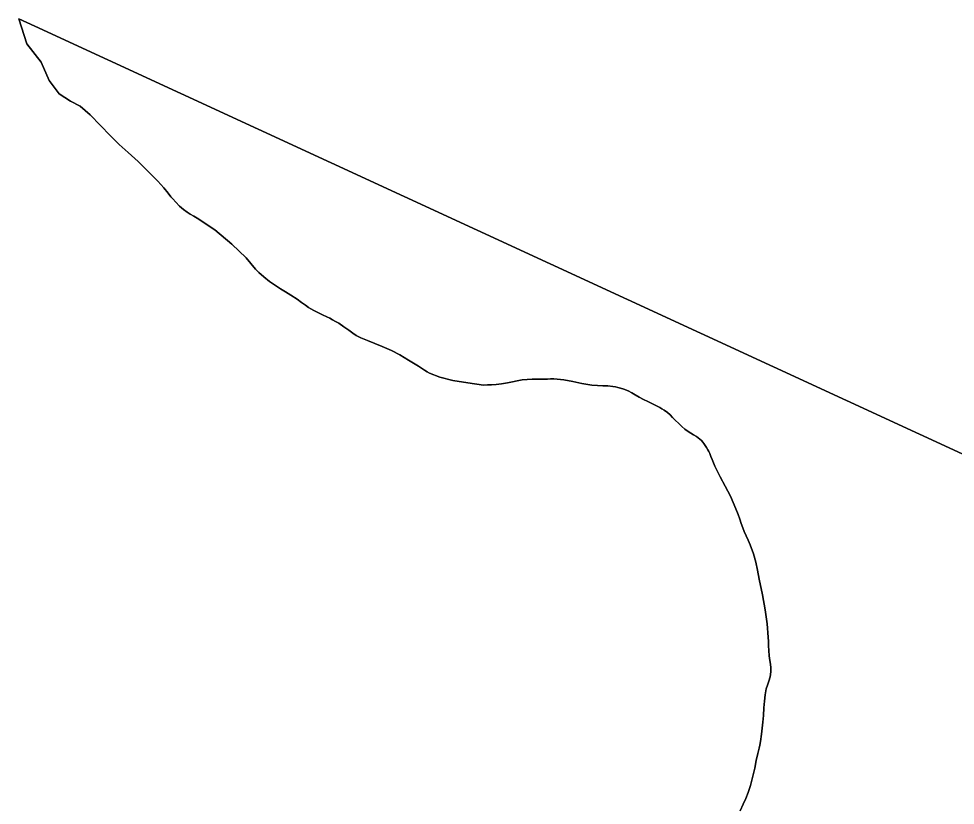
# Model space of a CAD drawing. Header units: inches. Extents: x 11258954 to 11313122, y 3645444 to 3695200.
# Drawn here: x 11269288 to 11269930, y 3674332 to 3674872 of the extents above; entities that cross this region are included whole.
import ezdxf

# ---------------------------------------------------------------- set-up
doc = ezdxf.new("R2010")
doc.units = ezdxf.units.IN
doc.header["$MEASUREMENT"] = 0
for name, color, linetype in [('SchoolZone_Elementary', 251, 'Continuous'), ('SchoolZone_High', 63, 'Continuous'), ('SchoolZone_Middle', 154, 'Continuous')]:
    doc.layers.add(name, color=color, linetype=linetype)

msp = doc.modelspace()

# ---------------------------------------------------------------- linework, layer by layer
at = {"layer": 'SchoolZone_Elementary'}
for points in [[(11270058.41, 3674516.188, 0), (11269298.636, 3674866.6385, 0), (11269287.6225, 3674871.7185, 0), (11269293.1735, 3674854.456, 0), (11269302.9065, 3674841.9375, 0), (11269308.4065, 3674829.4375, 0), (11269315.4065, 3674820.1875, 0), (11269323.219, 3674815.25, 0), (11269329.6565, 3674811.75, 0), (11269336.594, 3674805.75, 0), (11269343.594, 3674798.5625, 0), (11269350.219, 3674791.625, 0), (11269356.5625, 3674785.5, 0), (11269362.75, 3674780, 0), (11269369.625, 3674773.6875, 0), (11269378, 3674765.4375, 0), (11269382.9065, 3674760.25, 0), (11269387, 3674755.6875, 0), (11269390.125, 3674752.0625, 0), (11269392, 3674749.625, 0), (11269393.219, 3674748.125, 0), (11269395.3125, 3674745.8125, 0), (11269397.875, 3674743.25, 0), (11269400.625, 3674740.8125, 0), (11269403, 3674739.0625, 0), (11269405.2815, 3674737.625, 0), (11269407.594, 3674736.375, 0), (11269410, 3674735, 0), (11269422.125, 3674726.8125, 0), (11269433.75, 3674717.125, 0), (11269443.5315, 3674707.625, 0), (11269450, 3674700, 0), (11269452.25, 3674697.5625, 0), (11269455.6565, 3674694.5625, 0), (11269459.625, 3674691.4375, 0), (11269463.625, 3674688.625, 0), (11269467.1875, 3674686.375, 0), (11269470.594, 3674684.3125, 0), (11269474.2815, 3674682.125, 0), (11269478.625, 3674679.25, 0), (11269481.594, 3674677.125, 0), (11269484.1565, 3674675.25, 0), (11269486.3125, 3674673.6875, 0), (11269488, 3674672.625, 0), (11269490, 3674671.5625, 0), (11269492.75, 3674670.1875, 0), (11269495.8125, 3674668.6875, 0), (11269498.8125, 3674667.25, 0), (11269500.875, 3674666.25, 0), (11269502.7815, 3674665.25, 0), (11269504.7815, 3674664.125, 0), (11269507, 3674662.8125, 0), (11269510.625, 3674660.375, 0), (11269513.9375, 3674658, 0), (11269516.75, 3674655.9375, 0), (11269519, 3674654.4375, 0), (11269522.2815, 3674652.8125, 0), (11269526.7815, 3674651, 0), (11269531.8125, 3674649, 0), (11269536.8125, 3674647, 0), (11269543.25, 3674644.125, 0), (11269549.0315, 3674641.0625, 0), (11269554.9065, 3674637.625, 0), (11269561.625, 3674633.4375, 0), (11269563.875, 3674632, 0), (11269565.875, 3674630.6875, 0), (11269567.6875, 3674629.5625, 0), (11269569.219, 3674628.625, 0), (11269576.344, 3674625.8125, 0), (11269585.3125, 3674623.625, 0), (11269595.5625, 3674621.9375, 0), (11269606.4065, 3674620.4375, 0), (11269609.0625, 3674620.5, 0), (11269611.875, 3674620.625, 0), (11269615, 3674620.875, 0), (11269618.625, 3674621.25, 0), (11269622.75, 3674621.9375, 0), (11269626.1875, 3674622.6875, 0), (11269629.375, 3674623.4375, 0), (11269632.8125, 3674624, 0), (11269636.25, 3674624.3125, 0), (11269639.625, 3674624.375, 0), (11269642.969, 3674624.4375, 0), (11269646.219, 3674624.4375, 0), (11269648.219, 3674624.5, 0), (11269650.25, 3674624.5625, 0), (11269652.344, 3674624.625, 0), (11269654.625, 3674624.625, 0), (11269661.469, 3674624, 0), (11269667.6565, 3674622.8125, 0), (11269673.7815, 3674621.4375, 0), (11269680.594, 3674620.4375, 0), (11269684.5, 3674620.125, 0), (11269688.1875, 3674620, 0), (11269691.6565, 3674619.8125, 0), (11269695, 3674619.4375, 0), (11269696.719, 3674619.125, 0), (11269698.469, 3674618.75, 0), (11269700.344, 3674618.25, 0), (11269702.4065, 3674617.625, 0), (11269705.4375, 3674616.5, 0), (11269707.9375, 3674615.1875, 0), (11269710.3125, 3674613.75, 0), (11269713, 3674612.25, 0), (11269716.0625, 3674610.625, 0), (11269718.969, 3674609.125, 0), (11269721.719, 3674607.75, 0), (11269724.4065, 3674606.4375, 0), (11269725.7815, 3674605.75, 0), (11269727.1875, 3674605, 0), (11269728.6565, 3674604.1875, 0), (11269730.219, 3674603.25, 0), (11269732.4375, 3674601.625, 0), (11269734.219, 3674600, 0), (11269735.9065, 3674598.1875, 0), (11269737.8125, 3674596.25, 0), (11269740.125, 3674594, 0), (11269742.3125, 3674592, 0), (11269744.4375, 3674590.1875, 0), (11269746.594, 3674588.625, 0), (11269748.4375, 3674587.5, 0), (11269750.375, 3674586.375, 0), (11269752.4065, 3674585.0625, 0), (11269754.594, 3674583.4375, 0), (11269755.75, 3674582.375, 0), (11269756.594, 3674581.3125, 0), (11269757.375, 3674580.25, 0), (11269758.219, 3674579, 0), (11269759.219, 3674577.5, 0), (11269760.0315, 3674576.125, 0), (11269760.75, 3674574.8125, 0), (11269761.4065, 3674573.4375, 0), (11269762.2815, 3674571.4375, 0), (11269763.1565, 3674569.3125, 0), (11269764.0315, 3674567.125, 0), (11269765, 3674564.8125, 0), (11269768.5, 3674557.5, 0), (11269772, 3674551.0625, 0), (11269775.594, 3674544.25, 0), (11269779.4065, 3674535.625, 0), (11269780.844, 3674531.75, 0), (11269781.969, 3674528.4375, 0), (11269782.969, 3674525.4375, 0), (11269784, 3674522.625, 0), (11269785.125, 3674519.9375, 0), (11269786.4375, 3674517.125, 0), (11269787.8125, 3674514.125, 0), (11269789.219, 3674510.8125, 0), (11269791.4065, 3674504.625, 0), (11269792.9375, 3674499.0625, 0), (11269794.125, 3674493.4375, 0), (11269795.4065, 3674487.25, 0), (11269797.625, 3674476.5625, 0), (11269799.5, 3674466.375, 0), (11269800.875, 3674456.6875, 0), (11269801.594, 3674447.4375, 0), (11269801.6875, 3674444.5625, 0), (11269801.75, 3674441.5625, 0), (11269801.9065, 3674438.3125, 0), (11269802.219, 3674434.625, 0), (11269802.594, 3674431.625, 0), (11269802.969, 3674429, 0), (11269803.219, 3674426.5, 0), (11269803.219, 3674423.625, 0), (11269802.7815, 3674420.375, 0), (11269802, 3674417.4375, 0), (11269801.0625, 3674414.6875, 0), (11269800.219, 3674412, 0), (11269799.375, 3674407.875, 0), (11269798.9065, 3674403.5625, 0), (11269798.625, 3674398.9375, 0), (11269798.219, 3674393.8125, 0), (11269797.7815, 3674389.125, 0), (11269797.4375, 3674385.125, 0), (11269796.969, 3674381, 0), (11269796.219, 3674376, 0), (11269795.75, 3674373.5, 0), (11269795.3125, 3674371.3125, 0), (11269794.844, 3674369.4375, 0), (11269794.4065, 3674367.625, 0), (11269793.344, 3674362.8125, 0), (11269792.2815, 3674357.6875, 0), (11269791.0315, 3674352.0625, 0), (11269789.4065, 3674345.8125, 0), (11269787.844, 3674340.875, 0), (11269786.25, 3674336.8125, 0), (11269784.4375, 3674332.875, 0), (11269782.219, 3674328.4375, 0)], [(11269782.219, 3674328.4375, 0), (11269784.4375, 3674332.875, 0), (11269786.25, 3674336.8125, 0), (11269787.844, 3674340.875, 0), (11269789.4065, 3674345.8125, 0), (11269791.0315, 3674352.0625, 0), (11269792.2815, 3674357.6875, 0), (11269793.344, 3674362.8125, 0), (11269794.4065, 3674367.625, 0), (11269794.844, 3674369.4375, 0), (11269795.3125, 3674371.3125, 0), (11269795.75, 3674373.5, 0), (11269796.219, 3674376, 0), (11269796.969, 3674381, 0), (11269797.4375, 3674385.125, 0), (11269797.7815, 3674389.125, 0), (11269798.219, 3674393.8125, 0), (11269798.625, 3674398.9375, 0), (11269798.9065, 3674403.5625, 0), (11269799.375, 3674407.875, 0), (11269800.219, 3674412, 0), (11269801.0625, 3674414.6875, 0), (11269802, 3674417.4375, 0), (11269802.7815, 3674420.375, 0), (11269803.219, 3674423.625, 0), (11269803.219, 3674426.5, 0), (11269802.969, 3674429, 0), (11269802.594, 3674431.625, 0), (11269802.219, 3674434.625, 0), (11269801.9065, 3674438.3125, 0), (11269801.75, 3674441.5625, 0), (11269801.6875, 3674444.5625, 0), (11269801.594, 3674447.4375, 0), (11269800.875, 3674456.6875, 0), (11269799.5, 3674466.375, 0), (11269797.625, 3674476.5625, 0), (11269795.4065, 3674487.25, 0), (11269794.125, 3674493.4375, 0), (11269792.9375, 3674499.0625, 0), (11269791.4065, 3674504.625, 0), (11269789.219, 3674510.8125, 0), (11269787.8125, 3674514.125, 0), (11269786.4375, 3674517.125, 0), (11269785.125, 3674519.9375, 0), (11269784, 3674522.625, 0), (11269782.969, 3674525.4375, 0), (11269781.969, 3674528.4375, 0), (11269780.844, 3674531.75, 0), (11269779.4065, 3674535.625, 0), (11269775.594, 3674544.25, 0), (11269772, 3674551.0625, 0), (11269768.5, 3674557.5, 0), (11269765, 3674564.8125, 0), (11269764.0315, 3674567.125, 0), (11269763.1565, 3674569.3125, 0), (11269762.2815, 3674571.4375, 0), (11269761.4065, 3674573.4375, 0), (11269760.75, 3674574.8125, 0), (11269760.0315, 3674576.125, 0), (11269759.219, 3674577.5, 0), (11269758.219, 3674579, 0), (11269757.375, 3674580.25, 0), (11269756.594, 3674581.3125, 0), (11269755.75, 3674582.375, 0), (11269754.594, 3674583.4375, 0), (11269752.4065, 3674585.0625, 0), (11269750.375, 3674586.375, 0), (11269748.4375, 3674587.5, 0), (11269746.594, 3674588.625, 0), (11269744.4375, 3674590.1875, 0), (11269742.3125, 3674592, 0), (11269740.125, 3674594, 0), (11269737.8125, 3674596.25, 0), (11269735.9065, 3674598.1875, 0), (11269734.219, 3674600, 0), (11269732.4375, 3674601.625, 0), (11269730.219, 3674603.25, 0), (11269728.6565, 3674604.1875, 0), (11269727.1875, 3674605, 0), (11269725.7815, 3674605.75, 0), (11269724.4065, 3674606.4375, 0), (11269721.719, 3674607.75, 0), (11269718.969, 3674609.125, 0), (11269716.0625, 3674610.625, 0), (11269713, 3674612.25, 0), (11269710.3125, 3674613.75, 0), (11269707.9375, 3674615.1875, 0), (11269705.4375, 3674616.5, 0), (11269702.4065, 3674617.625, 0), (11269700.344, 3674618.25, 0), (11269698.469, 3674618.75, 0), (11269696.719, 3674619.125, 0), (11269695, 3674619.4375, 0), (11269691.6565, 3674619.8125, 0), (11269688.1875, 3674620, 0), (11269684.5, 3674620.125, 0), (11269680.594, 3674620.4375, 0), (11269673.7815, 3674621.4375, 0), (11269667.6565, 3674622.8125, 0), (11269661.469, 3674624, 0), (11269654.625, 3674624.625, 0), (11269652.344, 3674624.625, 0), (11269650.25, 3674624.5625, 0), (11269648.219, 3674624.5, 0), (11269646.219, 3674624.4375, 0), (11269642.969, 3674624.4375, 0), (11269639.625, 3674624.375, 0), (11269636.25, 3674624.3125, 0), (11269632.8125, 3674624, 0), (11269629.375, 3674623.4375, 0), (11269626.1875, 3674622.6875, 0), (11269622.75, 3674621.9375, 0), (11269618.625, 3674621.25, 0), (11269615, 3674620.875, 0), (11269611.875, 3674620.625, 0), (11269609.0625, 3674620.5, 0), (11269606.4065, 3674620.4375, 0), (11269595.5625, 3674621.9375, 0), (11269585.3125, 3674623.625, 0), (11269576.344, 3674625.8125, 0), (11269569.219, 3674628.625, 0), (11269567.6875, 3674629.5625, 0), (11269565.875, 3674630.6875, 0), (11269563.875, 3674632, 0), (11269561.625, 3674633.4375, 0), (11269554.9065, 3674637.625, 0), (11269549.0315, 3674641.0625, 0), (11269543.25, 3674644.125, 0), (11269536.8125, 3674647, 0), (11269531.8125, 3674649, 0), (11269526.7815, 3674651, 0), (11269522.2815, 3674652.8125, 0), (11269519, 3674654.4375, 0), (11269516.75, 3674655.9375, 0), (11269513.9375, 3674658, 0), (11269510.625, 3674660.375, 0), (11269507, 3674662.8125, 0), (11269504.7815, 3674664.125, 0), (11269502.7815, 3674665.25, 0), (11269500.875, 3674666.25, 0), (11269498.8125, 3674667.25, 0), (11269495.8125, 3674668.6875, 0), (11269492.75, 3674670.1875, 0), (11269490, 3674671.5625, 0), (11269488, 3674672.625, 0), (11269486.3125, 3674673.6875, 0), (11269484.1565, 3674675.25, 0), (11269481.594, 3674677.125, 0), (11269478.625, 3674679.25, 0), (11269474.2815, 3674682.125, 0), (11269470.594, 3674684.3125, 0), (11269467.1875, 3674686.375, 0), (11269463.625, 3674688.625, 0), (11269459.625, 3674691.4375, 0), (11269455.6565, 3674694.5625, 0), (11269452.25, 3674697.5625, 0), (11269450, 3674700, 0), (11269443.5315, 3674707.625, 0), (11269433.75, 3674717.125, 0), (11269422.125, 3674726.8125, 0), (11269410, 3674735, 0), (11269407.594, 3674736.375, 0), (11269405.2815, 3674737.625, 0), (11269403, 3674739.0625, 0), (11269400.625, 3674740.8125, 0), (11269397.875, 3674743.25, 0), (11269395.3125, 3674745.8125, 0), (11269393.219, 3674748.125, 0), (11269392, 3674749.625, 0), (11269390.125, 3674752.0625, 0), (11269387, 3674755.6875, 0), (11269382.9065, 3674760.25, 0), (11269378, 3674765.4375, 0), (11269369.625, 3674773.6875, 0), (11269362.75, 3674780, 0), (11269356.5625, 3674785.5, 0), (11269350.219, 3674791.625, 0), (11269343.594, 3674798.5625, 0), (11269336.594, 3674805.75, 0), (11269329.6565, 3674811.75, 0), (11269323.219, 3674815.25, 0), (11269315.4065, 3674820.1875, 0), (11269308.4065, 3674829.4375, 0), (11269302.9065, 3674841.9375, 0), (11269293.1735, 3674854.456, 0), (11269287.6225, 3674871.7185, 0), (11269298.636, 3674866.6385, 0), (11270058.41, 3674516.188, 0)]]:
    msp.add_polyline3d(points, dxfattribs=at)
at = {"layer": 'SchoolZone_High'}
for points in [[(11270058.41, 3674516.188, 0), (11269298.636, 3674866.6385, 0), (11269287.6225, 3674871.7185, 0), (11269293.1735, 3674854.456, 0), (11269302.9065, 3674841.9375, 0), (11269308.4065, 3674829.4375, 0), (11269315.4065, 3674820.1875, 0), (11269323.219, 3674815.25, 0), (11269329.6565, 3674811.75, 0), (11269336.594, 3674805.75, 0), (11269343.594, 3674798.5625, 0), (11269350.219, 3674791.625, 0), (11269356.5625, 3674785.5, 0), (11269362.75, 3674780, 0), (11269369.625, 3674773.6875, 0), (11269378, 3674765.4375, 0), (11269382.9065, 3674760.25, 0), (11269387, 3674755.6875, 0), (11269390.125, 3674752.0625, 0), (11269392, 3674749.625, 0), (11269393.219, 3674748.125, 0), (11269395.3125, 3674745.8125, 0), (11269397.875, 3674743.25, 0), (11269400.625, 3674740.8125, 0), (11269403, 3674739.0625, 0), (11269405.2815, 3674737.625, 0), (11269407.594, 3674736.375, 0), (11269410, 3674735, 0), (11269422.125, 3674726.8125, 0), (11269433.75, 3674717.125, 0), (11269443.5315, 3674707.625, 0), (11269450, 3674700, 0), (11269452.25, 3674697.5625, 0), (11269455.6565, 3674694.5625, 0), (11269459.625, 3674691.4375, 0), (11269463.625, 3674688.625, 0), (11269467.1875, 3674686.375, 0), (11269470.594, 3674684.3125, 0), (11269474.2815, 3674682.125, 0), (11269478.625, 3674679.25, 0), (11269481.594, 3674677.125, 0), (11269484.1565, 3674675.25, 0), (11269486.3125, 3674673.6875, 0), (11269488, 3674672.625, 0), (11269490, 3674671.5625, 0), (11269492.75, 3674670.1875, 0), (11269495.8125, 3674668.6875, 0), (11269498.8125, 3674667.25, 0), (11269500.875, 3674666.25, 0), (11269502.7815, 3674665.25, 0), (11269504.7815, 3674664.125, 0), (11269507, 3674662.8125, 0), (11269510.625, 3674660.375, 0), (11269513.9375, 3674658, 0), (11269516.75, 3674655.9375, 0), (11269519, 3674654.4375, 0), (11269522.2815, 3674652.8125, 0), (11269526.7815, 3674651, 0), (11269531.8125, 3674649, 0), (11269536.8125, 3674647, 0), (11269543.25, 3674644.125, 0), (11269549.0315, 3674641.0625, 0), (11269554.9065, 3674637.625, 0), (11269561.625, 3674633.4375, 0), (11269563.875, 3674632, 0), (11269565.875, 3674630.6875, 0), (11269567.6875, 3674629.5625, 0), (11269569.219, 3674628.625, 0), (11269576.344, 3674625.8125, 0), (11269585.3125, 3674623.625, 0), (11269595.5625, 3674621.9375, 0), (11269606.4065, 3674620.4375, 0), (11269609.0625, 3674620.5, 0), (11269611.875, 3674620.625, 0), (11269615, 3674620.875, 0), (11269618.625, 3674621.25, 0), (11269622.75, 3674621.9375, 0), (11269626.1875, 3674622.6875, 0), (11269629.375, 3674623.4375, 0), (11269632.8125, 3674624, 0), (11269636.25, 3674624.3125, 0), (11269639.625, 3674624.375, 0), (11269642.969, 3674624.4375, 0), (11269646.219, 3674624.4375, 0), (11269648.219, 3674624.5, 0), (11269650.25, 3674624.5625, 0), (11269652.344, 3674624.625, 0), (11269654.625, 3674624.625, 0), (11269661.469, 3674624, 0), (11269667.6565, 3674622.8125, 0), (11269673.7815, 3674621.4375, 0), (11269680.594, 3674620.4375, 0), (11269684.5, 3674620.125, 0), (11269688.1875, 3674620, 0), (11269691.6565, 3674619.8125, 0), (11269695, 3674619.4375, 0), (11269696.719, 3674619.125, 0), (11269698.469, 3674618.75, 0), (11269700.344, 3674618.25, 0), (11269702.4065, 3674617.625, 0), (11269705.4375, 3674616.5, 0), (11269707.9375, 3674615.1875, 0), (11269710.3125, 3674613.75, 0), (11269713, 3674612.25, 0), (11269716.0625, 3674610.625, 0), (11269718.969, 3674609.125, 0), (11269721.719, 3674607.75, 0), (11269724.4065, 3674606.4375, 0), (11269725.7815, 3674605.75, 0), (11269727.1875, 3674605, 0), (11269728.6565, 3674604.1875, 0), (11269730.219, 3674603.25, 0), (11269732.4375, 3674601.625, 0), (11269734.219, 3674600, 0), (11269735.9065, 3674598.1875, 0), (11269737.8125, 3674596.25, 0), (11269740.125, 3674594, 0), (11269742.3125, 3674592, 0), (11269744.4375, 3674590.1875, 0), (11269746.594, 3674588.625, 0), (11269748.4375, 3674587.5, 0), (11269750.375, 3674586.375, 0), (11269752.4065, 3674585.0625, 0), (11269754.594, 3674583.4375, 0), (11269755.75, 3674582.375, 0), (11269756.594, 3674581.3125, 0), (11269757.375, 3674580.25, 0), (11269758.219, 3674579, 0), (11269759.219, 3674577.5, 0), (11269760.0315, 3674576.125, 0), (11269760.75, 3674574.8125, 0), (11269761.4065, 3674573.4375, 0), (11269762.2815, 3674571.4375, 0), (11269763.1565, 3674569.3125, 0), (11269764.0315, 3674567.125, 0), (11269765, 3674564.8125, 0), (11269768.5, 3674557.5, 0), (11269772, 3674551.0625, 0), (11269775.594, 3674544.25, 0), (11269779.4065, 3674535.625, 0), (11269780.844, 3674531.75, 0), (11269781.969, 3674528.4375, 0), (11269782.969, 3674525.4375, 0), (11269784, 3674522.625, 0), (11269785.125, 3674519.9375, 0), (11269786.4375, 3674517.125, 0), (11269787.8125, 3674514.125, 0), (11269789.219, 3674510.8125, 0), (11269791.4065, 3674504.625, 0), (11269792.9375, 3674499.0625, 0), (11269794.125, 3674493.4375, 0), (11269795.4065, 3674487.25, 0), (11269797.625, 3674476.5625, 0), (11269799.5, 3674466.375, 0), (11269800.875, 3674456.6875, 0), (11269801.594, 3674447.4375, 0), (11269801.6875, 3674444.5625, 0), (11269801.75, 3674441.5625, 0), (11269801.9065, 3674438.3125, 0), (11269802.219, 3674434.625, 0), (11269802.594, 3674431.625, 0), (11269802.969, 3674429, 0), (11269803.219, 3674426.5, 0), (11269803.219, 3674423.625, 0), (11269802.7815, 3674420.375, 0), (11269802, 3674417.4375, 0), (11269801.0625, 3674414.6875, 0), (11269800.219, 3674412, 0), (11269799.375, 3674407.875, 0), (11269798.9065, 3674403.5625, 0), (11269798.625, 3674398.9375, 0), (11269798.219, 3674393.8125, 0), (11269797.7815, 3674389.125, 0), (11269797.4375, 3674385.125, 0), (11269796.969, 3674381, 0), (11269796.219, 3674376, 0), (11269795.75, 3674373.5, 0), (11269795.3125, 3674371.3125, 0), (11269794.844, 3674369.4375, 0), (11269794.4065, 3674367.625, 0), (11269793.344, 3674362.8125, 0), (11269792.2815, 3674357.6875, 0), (11269791.0315, 3674352.0625, 0), (11269789.4065, 3674345.8125, 0), (11269787.844, 3674340.875, 0), (11269786.25, 3674336.8125, 0), (11269784.4375, 3674332.875, 0), (11269782.219, 3674328.4375, 0)], [(11269782.219, 3674328.4375, 0), (11269784.4375, 3674332.875, 0), (11269786.25, 3674336.8125, 0), (11269787.844, 3674340.875, 0), (11269789.4065, 3674345.8125, 0), (11269791.0315, 3674352.0625, 0), (11269792.2815, 3674357.6875, 0), (11269793.344, 3674362.8125, 0), (11269794.4065, 3674367.625, 0), (11269794.844, 3674369.4375, 0), (11269795.3125, 3674371.3125, 0), (11269795.75, 3674373.5, 0), (11269796.219, 3674376, 0), (11269796.969, 3674381, 0), (11269797.4375, 3674385.125, 0), (11269797.7815, 3674389.125, 0), (11269798.219, 3674393.8125, 0), (11269798.625, 3674398.9375, 0), (11269798.9065, 3674403.5625, 0), (11269799.375, 3674407.875, 0), (11269800.219, 3674412, 0), (11269801.0625, 3674414.6875, 0), (11269802, 3674417.4375, 0), (11269802.7815, 3674420.375, 0), (11269803.219, 3674423.625, 0), (11269803.219, 3674426.5, 0), (11269802.969, 3674429, 0), (11269802.594, 3674431.625, 0), (11269802.219, 3674434.625, 0), (11269801.9065, 3674438.3125, 0), (11269801.75, 3674441.5625, 0), (11269801.6875, 3674444.5625, 0), (11269801.594, 3674447.4375, 0), (11269800.875, 3674456.6875, 0), (11269799.5, 3674466.375, 0), (11269797.625, 3674476.5625, 0), (11269795.4065, 3674487.25, 0), (11269794.125, 3674493.4375, 0), (11269792.9375, 3674499.0625, 0), (11269791.4065, 3674504.625, 0), (11269789.219, 3674510.8125, 0), (11269787.8125, 3674514.125, 0), (11269786.4375, 3674517.125, 0), (11269785.125, 3674519.9375, 0), (11269784, 3674522.625, 0), (11269782.969, 3674525.4375, 0), (11269781.969, 3674528.4375, 0), (11269780.844, 3674531.75, 0), (11269779.4065, 3674535.625, 0), (11269775.594, 3674544.25, 0), (11269772, 3674551.0625, 0), (11269768.5, 3674557.5, 0), (11269765, 3674564.8125, 0), (11269764.0315, 3674567.125, 0), (11269763.1565, 3674569.3125, 0), (11269762.2815, 3674571.4375, 0), (11269761.4065, 3674573.4375, 0), (11269760.75, 3674574.8125, 0), (11269760.0315, 3674576.125, 0), (11269759.219, 3674577.5, 0), (11269758.219, 3674579, 0), (11269757.375, 3674580.25, 0), (11269756.594, 3674581.3125, 0), (11269755.75, 3674582.375, 0), (11269754.594, 3674583.4375, 0), (11269752.4065, 3674585.0625, 0), (11269750.375, 3674586.375, 0), (11269748.4375, 3674587.5, 0), (11269746.594, 3674588.625, 0), (11269744.4375, 3674590.1875, 0), (11269742.3125, 3674592, 0), (11269740.125, 3674594, 0), (11269737.8125, 3674596.25, 0), (11269735.9065, 3674598.1875, 0), (11269734.219, 3674600, 0), (11269732.4375, 3674601.625, 0), (11269730.219, 3674603.25, 0), (11269728.6565, 3674604.1875, 0), (11269727.1875, 3674605, 0), (11269725.7815, 3674605.75, 0), (11269724.4065, 3674606.4375, 0), (11269721.719, 3674607.75, 0), (11269718.969, 3674609.125, 0), (11269716.0625, 3674610.625, 0), (11269713, 3674612.25, 0), (11269710.3125, 3674613.75, 0), (11269707.9375, 3674615.1875, 0), (11269705.4375, 3674616.5, 0), (11269702.4065, 3674617.625, 0), (11269700.344, 3674618.25, 0), (11269698.469, 3674618.75, 0), (11269696.719, 3674619.125, 0), (11269695, 3674619.4375, 0), (11269691.6565, 3674619.8125, 0), (11269688.1875, 3674620, 0), (11269684.5, 3674620.125, 0), (11269680.594, 3674620.4375, 0), (11269673.7815, 3674621.4375, 0), (11269667.6565, 3674622.8125, 0), (11269661.469, 3674624, 0), (11269654.625, 3674624.625, 0), (11269652.344, 3674624.625, 0), (11269650.25, 3674624.5625, 0), (11269648.219, 3674624.5, 0), (11269646.219, 3674624.4375, 0), (11269642.969, 3674624.4375, 0), (11269639.625, 3674624.375, 0), (11269636.25, 3674624.3125, 0), (11269632.8125, 3674624, 0), (11269629.375, 3674623.4375, 0), (11269626.1875, 3674622.6875, 0), (11269622.75, 3674621.9375, 0), (11269618.625, 3674621.25, 0), (11269615, 3674620.875, 0), (11269611.875, 3674620.625, 0), (11269609.0625, 3674620.5, 0), (11269606.4065, 3674620.4375, 0), (11269595.5625, 3674621.9375, 0), (11269585.3125, 3674623.625, 0), (11269576.344, 3674625.8125, 0), (11269569.219, 3674628.625, 0), (11269567.6875, 3674629.5625, 0), (11269565.875, 3674630.6875, 0), (11269563.875, 3674632, 0), (11269561.625, 3674633.4375, 0), (11269554.9065, 3674637.625, 0), (11269549.0315, 3674641.0625, 0), (11269543.25, 3674644.125, 0), (11269536.8125, 3674647, 0), (11269531.8125, 3674649, 0), (11269526.7815, 3674651, 0), (11269522.2815, 3674652.8125, 0), (11269519, 3674654.4375, 0), (11269516.75, 3674655.9375, 0), (11269513.9375, 3674658, 0), (11269510.625, 3674660.375, 0), (11269507, 3674662.8125, 0), (11269504.7815, 3674664.125, 0), (11269502.7815, 3674665.25, 0), (11269500.875, 3674666.25, 0), (11269498.8125, 3674667.25, 0), (11269495.8125, 3674668.6875, 0), (11269492.75, 3674670.1875, 0), (11269490, 3674671.5625, 0), (11269488, 3674672.625, 0), (11269486.3125, 3674673.6875, 0), (11269484.1565, 3674675.25, 0), (11269481.594, 3674677.125, 0), (11269478.625, 3674679.25, 0), (11269474.2815, 3674682.125, 0), (11269470.594, 3674684.3125, 0), (11269467.1875, 3674686.375, 0), (11269463.625, 3674688.625, 0), (11269459.625, 3674691.4375, 0), (11269455.6565, 3674694.5625, 0), (11269452.25, 3674697.5625, 0), (11269450, 3674700, 0), (11269443.5315, 3674707.625, 0), (11269433.75, 3674717.125, 0), (11269422.125, 3674726.8125, 0), (11269410, 3674735, 0), (11269407.594, 3674736.375, 0), (11269405.2815, 3674737.625, 0), (11269403, 3674739.0625, 0), (11269400.625, 3674740.8125, 0), (11269397.875, 3674743.25, 0), (11269395.3125, 3674745.8125, 0), (11269393.219, 3674748.125, 0), (11269392, 3674749.625, 0), (11269390.125, 3674752.0625, 0), (11269387, 3674755.6875, 0), (11269382.9065, 3674760.25, 0), (11269378, 3674765.4375, 0), (11269369.625, 3674773.6875, 0), (11269362.75, 3674780, 0), (11269356.5625, 3674785.5, 0), (11269350.219, 3674791.625, 0), (11269343.594, 3674798.5625, 0), (11269336.594, 3674805.75, 0), (11269329.6565, 3674811.75, 0), (11269323.219, 3674815.25, 0), (11269315.4065, 3674820.1875, 0), (11269308.4065, 3674829.4375, 0), (11269302.9065, 3674841.9375, 0), (11269293.1735, 3674854.456, 0), (11269287.6225, 3674871.7185, 0), (11269298.636, 3674866.6385, 0), (11270058.41, 3674516.188, 0)]]:
    msp.add_polyline3d(points, dxfattribs=at)
at = {"layer": 'SchoolZone_Middle'}
for points in [[(11270058.41, 3674516.188, 0), (11269298.636, 3674866.6385, 0), (11269287.6225, 3674871.7185, 0), (11269293.1735, 3674854.456, 0), (11269302.9065, 3674841.9375, 0), (11269308.4065, 3674829.4375, 0), (11269315.4065, 3674820.1875, 0), (11269323.219, 3674815.25, 0), (11269329.6565, 3674811.75, 0), (11269336.594, 3674805.75, 0), (11269343.594, 3674798.5625, 0), (11269350.219, 3674791.625, 0), (11269356.5625, 3674785.5, 0), (11269362.75, 3674780, 0), (11269369.625, 3674773.6875, 0), (11269378, 3674765.4375, 0), (11269382.9065, 3674760.25, 0), (11269387, 3674755.6875, 0), (11269390.125, 3674752.0625, 0), (11269392, 3674749.625, 0), (11269393.219, 3674748.125, 0), (11269395.3125, 3674745.8125, 0), (11269397.875, 3674743.25, 0), (11269400.625, 3674740.8125, 0), (11269403, 3674739.0625, 0), (11269405.2815, 3674737.625, 0), (11269407.594, 3674736.375, 0), (11269410, 3674735, 0), (11269422.125, 3674726.8125, 0), (11269433.75, 3674717.125, 0), (11269443.5315, 3674707.625, 0), (11269450, 3674700, 0), (11269452.25, 3674697.5625, 0), (11269455.6565, 3674694.5625, 0), (11269459.625, 3674691.4375, 0), (11269463.625, 3674688.625, 0), (11269467.1875, 3674686.375, 0), (11269470.594, 3674684.3125, 0), (11269474.2815, 3674682.125, 0), (11269478.625, 3674679.25, 0), (11269481.594, 3674677.125, 0), (11269484.1565, 3674675.25, 0), (11269486.3125, 3674673.6875, 0), (11269488, 3674672.625, 0), (11269490, 3674671.5625, 0), (11269492.75, 3674670.1875, 0), (11269495.8125, 3674668.6875, 0), (11269498.8125, 3674667.25, 0), (11269500.875, 3674666.25, 0), (11269502.7815, 3674665.25, 0), (11269504.7815, 3674664.125, 0), (11269507, 3674662.8125, 0), (11269510.625, 3674660.375, 0), (11269513.9375, 3674658, 0), (11269516.75, 3674655.9375, 0), (11269519, 3674654.4375, 0), (11269522.2815, 3674652.8125, 0), (11269526.7815, 3674651, 0), (11269531.8125, 3674649, 0), (11269536.8125, 3674647, 0), (11269543.25, 3674644.125, 0), (11269549.0315, 3674641.0625, 0), (11269554.9065, 3674637.625, 0), (11269561.625, 3674633.4375, 0), (11269563.875, 3674632, 0), (11269565.875, 3674630.6875, 0), (11269567.6875, 3674629.5625, 0), (11269569.219, 3674628.625, 0), (11269576.344, 3674625.8125, 0), (11269585.3125, 3674623.625, 0), (11269595.5625, 3674621.9375, 0), (11269606.4065, 3674620.4375, 0), (11269609.0625, 3674620.5, 0), (11269611.875, 3674620.625, 0), (11269615, 3674620.875, 0), (11269618.625, 3674621.25, 0), (11269622.75, 3674621.9375, 0), (11269626.1875, 3674622.6875, 0), (11269629.375, 3674623.4375, 0), (11269632.8125, 3674624, 0), (11269636.25, 3674624.3125, 0), (11269639.625, 3674624.375, 0), (11269642.969, 3674624.4375, 0), (11269646.219, 3674624.4375, 0), (11269648.219, 3674624.5, 0), (11269650.25, 3674624.5625, 0), (11269652.344, 3674624.625, 0), (11269654.625, 3674624.625, 0), (11269661.469, 3674624, 0), (11269667.6565, 3674622.8125, 0), (11269673.7815, 3674621.4375, 0), (11269680.594, 3674620.4375, 0), (11269684.5, 3674620.125, 0), (11269688.1875, 3674620, 0), (11269691.6565, 3674619.8125, 0), (11269695, 3674619.4375, 0), (11269696.719, 3674619.125, 0), (11269698.469, 3674618.75, 0), (11269700.344, 3674618.25, 0), (11269702.4065, 3674617.625, 0), (11269705.4375, 3674616.5, 0), (11269707.9375, 3674615.1875, 0), (11269710.3125, 3674613.75, 0), (11269713, 3674612.25, 0), (11269716.0625, 3674610.625, 0), (11269718.969, 3674609.125, 0), (11269721.719, 3674607.75, 0), (11269724.4065, 3674606.4375, 0), (11269725.7815, 3674605.75, 0), (11269727.1875, 3674605, 0), (11269728.6565, 3674604.1875, 0), (11269730.219, 3674603.25, 0), (11269732.4375, 3674601.625, 0), (11269734.219, 3674600, 0), (11269735.9065, 3674598.1875, 0), (11269737.8125, 3674596.25, 0), (11269740.125, 3674594, 0), (11269742.3125, 3674592, 0), (11269744.4375, 3674590.1875, 0), (11269746.594, 3674588.625, 0), (11269748.4375, 3674587.5, 0), (11269750.375, 3674586.375, 0), (11269752.4065, 3674585.0625, 0), (11269754.594, 3674583.4375, 0), (11269755.75, 3674582.375, 0), (11269756.594, 3674581.3125, 0), (11269757.375, 3674580.25, 0), (11269758.219, 3674579, 0), (11269759.219, 3674577.5, 0), (11269760.0315, 3674576.125, 0), (11269760.75, 3674574.8125, 0), (11269761.4065, 3674573.4375, 0), (11269762.2815, 3674571.4375, 0), (11269763.1565, 3674569.3125, 0), (11269764.0315, 3674567.125, 0), (11269765, 3674564.8125, 0), (11269768.5, 3674557.5, 0), (11269772, 3674551.0625, 0), (11269775.594, 3674544.25, 0), (11269779.4065, 3674535.625, 0), (11269780.844, 3674531.75, 0), (11269781.969, 3674528.4375, 0), (11269782.969, 3674525.4375, 0), (11269784, 3674522.625, 0), (11269785.125, 3674519.9375, 0), (11269786.4375, 3674517.125, 0), (11269787.8125, 3674514.125, 0), (11269789.219, 3674510.8125, 0), (11269791.4065, 3674504.625, 0), (11269792.9375, 3674499.0625, 0), (11269794.125, 3674493.4375, 0), (11269795.4065, 3674487.25, 0), (11269797.625, 3674476.5625, 0), (11269799.5, 3674466.375, 0), (11269800.875, 3674456.6875, 0), (11269801.594, 3674447.4375, 0), (11269801.6875, 3674444.5625, 0), (11269801.75, 3674441.5625, 0), (11269801.9065, 3674438.3125, 0), (11269802.219, 3674434.625, 0), (11269802.594, 3674431.625, 0), (11269802.969, 3674429, 0), (11269803.219, 3674426.5, 0), (11269803.219, 3674423.625, 0), (11269802.7815, 3674420.375, 0), (11269802, 3674417.4375, 0), (11269801.0625, 3674414.6875, 0), (11269800.219, 3674412, 0), (11269799.375, 3674407.875, 0), (11269798.9065, 3674403.5625, 0), (11269798.625, 3674398.9375, 0), (11269798.219, 3674393.8125, 0), (11269797.7815, 3674389.125, 0), (11269797.4375, 3674385.125, 0), (11269796.969, 3674381, 0), (11269796.219, 3674376, 0), (11269795.75, 3674373.5, 0), (11269795.3125, 3674371.3125, 0), (11269794.844, 3674369.4375, 0), (11269794.4065, 3674367.625, 0), (11269793.344, 3674362.8125, 0), (11269792.2815, 3674357.6875, 0), (11269791.0315, 3674352.0625, 0), (11269789.4065, 3674345.8125, 0), (11269787.844, 3674340.875, 0), (11269786.25, 3674336.8125, 0), (11269784.4375, 3674332.875, 0), (11269782.219, 3674328.4375, 0)], [(11269782.219, 3674328.4375, 0), (11269784.4375, 3674332.875, 0), (11269786.25, 3674336.8125, 0), (11269787.844, 3674340.875, 0), (11269789.4065, 3674345.8125, 0), (11269791.0315, 3674352.0625, 0), (11269792.2815, 3674357.6875, 0), (11269793.344, 3674362.8125, 0), (11269794.4065, 3674367.625, 0), (11269794.844, 3674369.4375, 0), (11269795.3125, 3674371.3125, 0), (11269795.75, 3674373.5, 0), (11269796.219, 3674376, 0), (11269796.969, 3674381, 0), (11269797.4375, 3674385.125, 0), (11269797.7815, 3674389.125, 0), (11269798.219, 3674393.8125, 0), (11269798.625, 3674398.9375, 0), (11269798.9065, 3674403.5625, 0), (11269799.375, 3674407.875, 0), (11269800.219, 3674412, 0), (11269801.0625, 3674414.6875, 0), (11269802, 3674417.4375, 0), (11269802.7815, 3674420.375, 0), (11269803.219, 3674423.625, 0), (11269803.219, 3674426.5, 0), (11269802.969, 3674429, 0), (11269802.594, 3674431.625, 0), (11269802.219, 3674434.625, 0), (11269801.9065, 3674438.3125, 0), (11269801.75, 3674441.5625, 0), (11269801.6875, 3674444.5625, 0), (11269801.594, 3674447.4375, 0), (11269800.875, 3674456.6875, 0), (11269799.5, 3674466.375, 0), (11269797.625, 3674476.5625, 0), (11269795.4065, 3674487.25, 0), (11269794.125, 3674493.4375, 0), (11269792.9375, 3674499.0625, 0), (11269791.4065, 3674504.625, 0), (11269789.219, 3674510.8125, 0), (11269787.8125, 3674514.125, 0), (11269786.4375, 3674517.125, 0), (11269785.125, 3674519.9375, 0), (11269784, 3674522.625, 0), (11269782.969, 3674525.4375, 0), (11269781.969, 3674528.4375, 0), (11269780.844, 3674531.75, 0), (11269779.4065, 3674535.625, 0), (11269775.594, 3674544.25, 0), (11269772, 3674551.0625, 0), (11269768.5, 3674557.5, 0), (11269765, 3674564.8125, 0), (11269764.0315, 3674567.125, 0), (11269763.1565, 3674569.3125, 0), (11269762.2815, 3674571.4375, 0), (11269761.4065, 3674573.4375, 0), (11269760.75, 3674574.8125, 0), (11269760.0315, 3674576.125, 0), (11269759.219, 3674577.5, 0), (11269758.219, 3674579, 0), (11269757.375, 3674580.25, 0), (11269756.594, 3674581.3125, 0), (11269755.75, 3674582.375, 0), (11269754.594, 3674583.4375, 0), (11269752.4065, 3674585.0625, 0), (11269750.375, 3674586.375, 0), (11269748.4375, 3674587.5, 0), (11269746.594, 3674588.625, 0), (11269744.4375, 3674590.1875, 0), (11269742.3125, 3674592, 0), (11269740.125, 3674594, 0), (11269737.8125, 3674596.25, 0), (11269735.9065, 3674598.1875, 0), (11269734.219, 3674600, 0), (11269732.4375, 3674601.625, 0), (11269730.219, 3674603.25, 0), (11269728.6565, 3674604.1875, 0), (11269727.1875, 3674605, 0), (11269725.7815, 3674605.75, 0), (11269724.4065, 3674606.4375, 0), (11269721.719, 3674607.75, 0), (11269718.969, 3674609.125, 0), (11269716.0625, 3674610.625, 0), (11269713, 3674612.25, 0), (11269710.3125, 3674613.75, 0), (11269707.9375, 3674615.1875, 0), (11269705.4375, 3674616.5, 0), (11269702.4065, 3674617.625, 0), (11269700.344, 3674618.25, 0), (11269698.469, 3674618.75, 0), (11269696.719, 3674619.125, 0), (11269695, 3674619.4375, 0), (11269691.6565, 3674619.8125, 0), (11269688.1875, 3674620, 0), (11269684.5, 3674620.125, 0), (11269680.594, 3674620.4375, 0), (11269673.7815, 3674621.4375, 0), (11269667.6565, 3674622.8125, 0), (11269661.469, 3674624, 0), (11269654.625, 3674624.625, 0), (11269652.344, 3674624.625, 0), (11269650.25, 3674624.5625, 0), (11269648.219, 3674624.5, 0), (11269646.219, 3674624.4375, 0), (11269642.969, 3674624.4375, 0), (11269639.625, 3674624.375, 0), (11269636.25, 3674624.3125, 0), (11269632.8125, 3674624, 0), (11269629.375, 3674623.4375, 0), (11269626.1875, 3674622.6875, 0), (11269622.75, 3674621.9375, 0), (11269618.625, 3674621.25, 0), (11269615, 3674620.875, 0), (11269611.875, 3674620.625, 0), (11269609.0625, 3674620.5, 0), (11269606.4065, 3674620.4375, 0), (11269595.5625, 3674621.9375, 0), (11269585.3125, 3674623.625, 0), (11269576.344, 3674625.8125, 0), (11269569.219, 3674628.625, 0), (11269567.6875, 3674629.5625, 0), (11269565.875, 3674630.6875, 0), (11269563.875, 3674632, 0), (11269561.625, 3674633.4375, 0), (11269554.9065, 3674637.625, 0), (11269549.0315, 3674641.0625, 0), (11269543.25, 3674644.125, 0), (11269536.8125, 3674647, 0), (11269531.8125, 3674649, 0), (11269526.7815, 3674651, 0), (11269522.2815, 3674652.8125, 0), (11269519, 3674654.4375, 0), (11269516.75, 3674655.9375, 0), (11269513.9375, 3674658, 0), (11269510.625, 3674660.375, 0), (11269507, 3674662.8125, 0), (11269504.7815, 3674664.125, 0), (11269502.7815, 3674665.25, 0), (11269500.875, 3674666.25, 0), (11269498.8125, 3674667.25, 0), (11269495.8125, 3674668.6875, 0), (11269492.75, 3674670.1875, 0), (11269490, 3674671.5625, 0), (11269488, 3674672.625, 0), (11269486.3125, 3674673.6875, 0), (11269484.1565, 3674675.25, 0), (11269481.594, 3674677.125, 0), (11269478.625, 3674679.25, 0), (11269474.2815, 3674682.125, 0), (11269470.594, 3674684.3125, 0), (11269467.1875, 3674686.375, 0), (11269463.625, 3674688.625, 0), (11269459.625, 3674691.4375, 0), (11269455.6565, 3674694.5625, 0), (11269452.25, 3674697.5625, 0), (11269450, 3674700, 0), (11269443.5315, 3674707.625, 0), (11269433.75, 3674717.125, 0), (11269422.125, 3674726.8125, 0), (11269410, 3674735, 0), (11269407.594, 3674736.375, 0), (11269405.2815, 3674737.625, 0), (11269403, 3674739.0625, 0), (11269400.625, 3674740.8125, 0), (11269397.875, 3674743.25, 0), (11269395.3125, 3674745.8125, 0), (11269393.219, 3674748.125, 0), (11269392, 3674749.625, 0), (11269390.125, 3674752.0625, 0), (11269387, 3674755.6875, 0), (11269382.9065, 3674760.25, 0), (11269378, 3674765.4375, 0), (11269369.625, 3674773.6875, 0), (11269362.75, 3674780, 0), (11269356.5625, 3674785.5, 0), (11269350.219, 3674791.625, 0), (11269343.594, 3674798.5625, 0), (11269336.594, 3674805.75, 0), (11269329.6565, 3674811.75, 0), (11269323.219, 3674815.25, 0), (11269315.4065, 3674820.1875, 0), (11269308.4065, 3674829.4375, 0), (11269302.9065, 3674841.9375, 0), (11269293.1735, 3674854.456, 0), (11269287.6225, 3674871.7185, 0), (11269298.636, 3674866.6385, 0), (11270058.41, 3674516.188, 0)]]:
    msp.add_polyline3d(points, dxfattribs=at)

doc.saveas('drawing.dxf')
